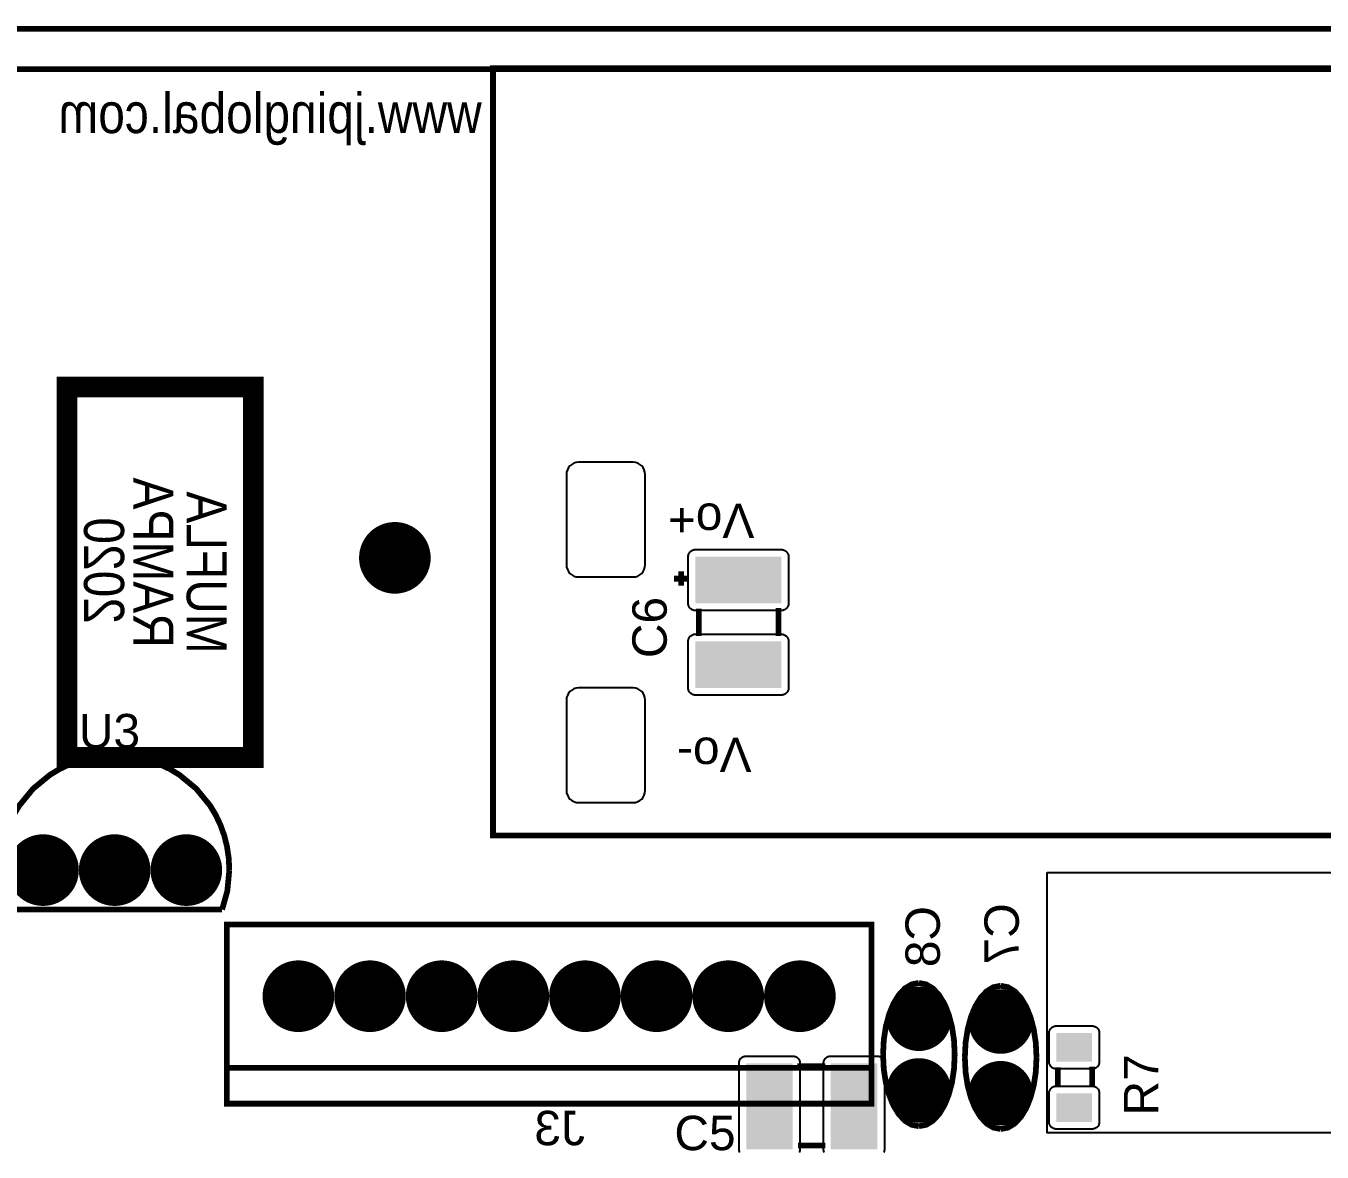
# Model space of a CAD drawing. Header units: inches. Extents: x -2.35 to 2.38, y -1.46 to 1.48.
# Drawn here: x -1.073 to 0.736, y -0.099 to 1.473 of the extents above; entities that cross this region are included whole.
import ezdxf

# ---------------------------------------------------------------- set-up
doc = ezdxf.new("R2010")
doc.units = ezdxf.units.IN
doc.layers.get('0').update_dxf_attribs({"linetype": 'CONTINUOUS'})

# ---------------------------------------------------------------- blocks, each defined once
blk = doc.blocks.new('RPAD')
blk.add_trace([(-0.5, -0.5), (-0.5, 0.5), (0.5, -0.5), (0.5, 0.5)])
blk = doc.blocks.new('EPAD')
at = {"const_width": 0.5}
blk.add_lwpolyline([(-0.25, 0, 1), (0.25, 0, 1)], format="xyb", close=True, dxfattribs=at)

msp = doc.modelspace()

# ---------------------------------------------------------------- linework, layer by layer
for points, const_width in [([(-2.350496, -1.440669), (2.374685, -1.440669), (2.374685, 1.46878), (-2.350496, 1.46878), (-2.350496, -1.440669)], 0.008), ([(-2.350496, -1.440669), (2.374685, -1.440669), (2.374685, 1.46878), (-2.350496, 1.46878), (-2.350496, -1.440669)], 0.008), ([(-2.350496, -1.440669), (2.374685, -1.440669), (2.374685, 1.46878), (-2.350496, 1.46878), (-2.350496, -1.440669)], 0.008), ([(2.101937, 1.412472), (-1.55948, 1.412472)], 0.008), ([(2.101937, 1.412472), (-1.55948, 1.412472)], 0.008), ([(2.101937, 1.412472), (-1.55948, 1.412472)], 0.008), ([(-0.421362, 0.342677), (1.64163, 0.342677), (1.64163, 1.413543), (-0.421362, 1.413543), (-0.421362, 0.342677)], 0.008), ([(-0.421362, 0.342677), (1.64163, 0.342677), (1.64163, 1.413543), (-0.421362, 1.413543), (-0.421362, 0.342677)], 0.008), ([(-0.421362, 0.342677), (1.64163, 0.342677), (1.64163, 1.413543), (-0.421362, 1.413543), (-0.421362, 0.342677)], 0.008), ([(-1.01585, 0.451559), (-0.756008, 0.451559), (-0.756008, 0.96878), (-1.01585, 0.96878), (-1.01585, 0.451559)], 0.029), ([(-1.01585, 0.451559), (-0.756008, 0.451559), (-0.756008, 0.96878), (-1.01585, 0.96878), (-1.01585, 0.451559)], 0.029), ([(-1.01585, 0.451559), (-0.756008, 0.451559), (-0.756008, 0.96878), (-1.01585, 0.96878), (-1.01585, 0.451559)], 0.029), ([(-0.158843, 0.69126), (-0.158843, 0.71126)], 0.008), ([(-0.158843, 0.69126), (-0.158843, 0.71126)], 0.008), ([(-0.158843, 0.69126), (-0.158843, 0.71126)], 0.008), ([(-0.148843, 0.70126), (-0.168843, 0.70126)], 0.008), ([(-0.148843, 0.70126), (-0.168843, 0.70126)], 0.008), ([(-0.148843, 0.70126), (-0.168843, 0.70126)], 0.008), ([(-0.133843, 0.62126), (-0.133843, 0.65926)], 0.008), ([(-0.133843, 0.62126), (-0.133843, 0.65926)], 0.008), ([(-0.133843, 0.62126), (-0.133843, 0.65926)], 0.008), ([(-0.022843, 0.62126), (-0.022843, 0.66026)], 0.008), ([(-0.022843, 0.62126), (-0.022843, 0.66026)], 0.008), ([(-0.022843, 0.62126), (-0.022843, 0.66026)], 0.008), ([(-1.10941, 0.294394), (-1.108602, 0.311022), (-1.106226, 0.327109), (-1.102357, 0.34258), (-1.097066, 0.357363), (-1.090428, 0.371383), (-1.082515, 0.384569), (-1.06316, 0.408144), (-1.039586, 0.427499), (-1.0264, 0.435412), (-1.012379, 0.44205), (-0.997596, 0.447341), (-0.982125, 0.45121), (-0.966038, 0.453585), (-0.94941, 0.454394)], 0.008), ([(-1.10941, 0.294394), (-1.108602, 0.311022), (-1.106226, 0.327109), (-1.102357, 0.34258), (-1.097066, 0.357363), (-1.090428, 0.371383), (-1.082515, 0.384569), (-1.06316, 0.408144), (-1.039586, 0.427499), (-1.0264, 0.435412), (-1.012379, 0.44205), (-0.997596, 0.447341), (-0.982125, 0.45121), (-0.966038, 0.453585), (-0.94941, 0.454394)], 0.008), ([(-1.10941, 0.294394), (-1.108602, 0.311022), (-1.106226, 0.327109), (-1.102357, 0.34258), (-1.097066, 0.357363), (-1.090428, 0.371383), (-1.082515, 0.384569), (-1.06316, 0.408144), (-1.039586, 0.427499), (-1.0264, 0.435412), (-1.012379, 0.44205), (-0.997596, 0.447341), (-0.982125, 0.45121), (-0.966038, 0.453585), (-0.94941, 0.454394)], 0.008), ([(-0.78941, 0.294394), (-0.790218, 0.311022), (-0.792593, 0.327109), (-0.796463, 0.34258), (-0.801754, 0.357363), (-0.808392, 0.371383), (-0.816304, 0.384569), (-0.83566, 0.408144), (-0.859234, 0.427499), (-0.87242, 0.435412), (-0.886441, 0.44205), (-0.901224, 0.447341), (-0.916695, 0.45121), (-0.932781, 0.453585), (-0.94941, 0.454394)], 0.008), ([(-0.78941, 0.294394), (-0.790218, 0.311022), (-0.792593, 0.327109), (-0.796463, 0.34258), (-0.801754, 0.357363), (-0.808392, 0.371383), (-0.816304, 0.384569), (-0.83566, 0.408144), (-0.859234, 0.427499), (-0.87242, 0.435412), (-0.886441, 0.44205), (-0.901224, 0.447341), (-0.916695, 0.45121), (-0.932781, 0.453585), (-0.94941, 0.454394)], 0.008), ([(-0.78941, 0.294394), (-0.790218, 0.311022), (-0.792593, 0.327109), (-0.796463, 0.34258), (-0.801754, 0.357363), (-0.808392, 0.371383), (-0.816304, 0.384569), (-0.83566, 0.408144), (-0.859234, 0.427499), (-0.87242, 0.435412), (-0.886441, 0.44205), (-0.901224, 0.447341), (-0.916695, 0.45121), (-0.932781, 0.453585), (-0.94941, 0.454394)], 0.008), ([(-0.78941, 0.294394), (-0.79216, 0.265394), (-0.79941, 0.239394)], 0.008), ([(-0.78941, 0.294394), (-0.79216, 0.265394), (-0.79941, 0.239394)], 0.008), ([(-0.78941, 0.294394), (-0.79216, 0.265394), (-0.79941, 0.239394)], 0.008), ([(-1.09941, 0.239394), (-0.79941, 0.239394)], 0.008), ([(-1.09941, 0.239394), (-0.79941, 0.239394)], 0.008), ([(-1.09941, 0.239394), (-0.79941, 0.239394)], 0.008), ([(-0.793016, -0.031614), (0.106984, -0.031614), (0.106984, 0.218386), (-0.793016, 0.218386), (-0.793016, -0.031614)], 0.008), ([(-0.793016, -0.031614), (0.106984, -0.031614), (0.106984, 0.218386), (-0.793016, 0.218386), (-0.793016, -0.031614)], 0.008), ([(-0.793016, -0.031614), (0.106984, -0.031614), (0.106984, 0.218386), (-0.793016, 0.218386), (-0.793016, -0.031614)], 0.008), ([(0.173126, 0.13689), (0.162939, 0.13489), (0.153501, 0.12914), (0.145001, 0.120015), (0.137626, 0.10789), (0.131563, 0.09314), (0.127001, 0.07614), (0.124126, 0.057265), (0.123126, 0.03689)], 0.008), ([(0.173126, 0.13689), (0.162939, 0.13489), (0.153501, 0.12914), (0.145001, 0.120015), (0.137626, 0.10789), (0.131563, 0.09314), (0.127001, 0.07614), (0.124126, 0.057265), (0.123126, 0.03689)], 0.008), ([(0.173126, 0.13689), (0.162939, 0.13489), (0.153501, 0.12914), (0.145001, 0.120015), (0.137626, 0.10789), (0.131563, 0.09314), (0.127001, 0.07614), (0.124126, 0.057265), (0.123126, 0.03689)], 0.008), ([(0.173126, 0.13689), (0.183313, 0.13489), (0.192751, 0.12914), (0.201251, 0.120015), (0.208626, 0.10789), (0.214689, 0.09314), (0.219251, 0.07614), (0.222126, 0.057265), (0.223126, 0.03689)], 0.008), ([(0.173126, 0.13689), (0.183313, 0.13489), (0.192751, 0.12914), (0.201251, 0.120015), (0.208626, 0.10789), (0.214689, 0.09314), (0.219251, 0.07614), (0.222126, 0.057265), (0.223126, 0.03689)], 0.008), ([(0.173126, 0.13689), (0.183313, 0.13489), (0.192751, 0.12914), (0.201251, 0.120015), (0.208626, 0.10789), (0.214689, 0.09314), (0.219251, 0.07614), (0.222126, 0.057265), (0.223126, 0.03689)], 0.008), ([(0.287299, 0.132953), (0.277112, 0.130953), (0.267674, 0.125203), (0.259174, 0.116078), (0.251799, 0.103953), (0.245737, 0.089203), (0.241174, 0.072203), (0.238299, 0.053328), (0.237299, 0.032953)], 0.008), ([(0.287299, 0.132953), (0.277112, 0.130953), (0.267674, 0.125203), (0.259174, 0.116078), (0.251799, 0.103953), (0.245737, 0.089203), (0.241174, 0.072203), (0.238299, 0.053328), (0.237299, 0.032953)], 0.008), ([(0.287299, 0.132953), (0.277112, 0.130953), (0.267674, 0.125203), (0.259174, 0.116078), (0.251799, 0.103953), (0.245737, 0.089203), (0.241174, 0.072203), (0.238299, 0.053328), (0.237299, 0.032953)], 0.008), ([(0.287299, 0.132953), (0.297487, 0.130953), (0.306924, 0.125203), (0.315424, 0.116078), (0.322799, 0.103953), (0.328862, 0.089203), (0.333424, 0.072203), (0.336299, 0.053328), (0.337299, 0.032953)], 0.008), ([(0.287299, 0.132953), (0.297487, 0.130953), (0.306924, 0.125203), (0.315424, 0.116078), (0.322799, 0.103953), (0.328862, 0.089203), (0.333424, 0.072203), (0.336299, 0.053328), (0.337299, 0.032953)], 0.008), ([(0.287299, 0.132953), (0.297487, 0.130953), (0.306924, 0.125203), (0.315424, 0.116078), (0.322799, 0.103953), (0.328862, 0.089203), (0.333424, 0.072203), (0.336299, 0.053328), (0.337299, 0.032953)], 0.008), ([(0.173126, -0.06311), (0.162939, -0.06111), (0.153501, -0.05536), (0.145001, -0.046235), (0.137626, -0.03411), (0.131563, -0.01936), (0.127001, -0.00236), (0.124126, 0.016515), (0.123126, 0.03689)], 0.008), ([(0.173126, -0.06311), (0.162939, -0.06111), (0.153501, -0.05536), (0.145001, -0.046235), (0.137626, -0.03411), (0.131563, -0.01936), (0.127001, -0.00236), (0.124126, 0.016515), (0.123126, 0.03689)], 0.008), ([(0.173126, -0.06311), (0.162939, -0.06111), (0.153501, -0.05536), (0.145001, -0.046235), (0.137626, -0.03411), (0.131563, -0.01936), (0.127001, -0.00236), (0.124126, 0.016515), (0.123126, 0.03689)], 0.008), ([(0.173126, -0.06311), (0.183313, -0.06111), (0.192751, -0.05536), (0.201251, -0.046235), (0.208626, -0.03411), (0.214689, -0.01936), (0.219251, -0.00236), (0.222126, 0.016515), (0.223126, 0.03689)], 0.008), ([(0.173126, -0.06311), (0.183313, -0.06111), (0.192751, -0.05536), (0.201251, -0.046235), (0.208626, -0.03411), (0.214689, -0.01936), (0.219251, -0.00236), (0.222126, 0.016515), (0.223126, 0.03689)], 0.008), ([(0.173126, -0.06311), (0.183313, -0.06111), (0.192751, -0.05536), (0.201251, -0.046235), (0.208626, -0.03411), (0.214689, -0.01936), (0.219251, -0.00236), (0.222126, 0.016515), (0.223126, 0.03689)], 0.008), ([(0.287299, -0.067047), (0.277112, -0.065047), (0.267674, -0.059297), (0.259174, -0.050172), (0.251799, -0.038047), (0.245737, -0.023297), (0.241174, -0.006297), (0.238299, 0.012578), (0.237299, 0.032953)], 0.008), ([(0.287299, -0.067047), (0.277112, -0.065047), (0.267674, -0.059297), (0.259174, -0.050172), (0.251799, -0.038047), (0.245737, -0.023297), (0.241174, -0.006297), (0.238299, 0.012578), (0.237299, 0.032953)], 0.008), ([(0.287299, -0.067047), (0.277112, -0.065047), (0.267674, -0.059297), (0.259174, -0.050172), (0.251799, -0.038047), (0.245737, -0.023297), (0.241174, -0.006297), (0.238299, 0.012578), (0.237299, 0.032953)], 0.008), ([(0.287299, -0.067047), (0.297487, -0.065047), (0.306924, -0.059297), (0.315424, -0.050172), (0.322799, -0.038047), (0.328862, -0.023297), (0.333424, -0.006297), (0.336299, 0.012578), (0.337299, 0.032953)], 0.008), ([(0.287299, -0.067047), (0.297487, -0.065047), (0.306924, -0.059297), (0.315424, -0.050172), (0.322799, -0.038047), (0.328862, -0.023297), (0.333424, -0.006297), (0.336299, 0.012578), (0.337299, 0.032953)], 0.008), ([(0.287299, -0.067047), (0.297487, -0.065047), (0.306924, -0.059297), (0.315424, -0.050172), (0.322799, -0.038047), (0.328862, -0.023297), (0.333424, -0.006297), (0.336299, 0.012578), (0.337299, 0.032953)], 0.008), ([(-0.793016, 0.018386), (0.106984, 0.018386)], 0.008), ([(-0.793016, 0.018386), (0.106984, 0.018386)], 0.008), ([(-0.793016, 0.018386), (0.106984, 0.018386)], 0.008), ([(0.042575, 0.020843), (0.003575, 0.020843)], 0.008), ([(0.042575, 0.020843), (0.003575, 0.020843)], 0.008), ([(0.042575, 0.020843), (0.003575, 0.020843)], 0.008), ([(0.366969, -0.00811), (0.366969, 0.01889)], 0.008), ([(0.366969, -0.00811), (0.366969, 0.01889)], 0.008), ([(0.366969, -0.00811), (0.366969, 0.01889)], 0.008), ([(0.414969, -0.00811), (0.414969, 0.01989)], 0.008), ([(0.414969, -0.00811), (0.414969, 0.01989)], 0.008), ([(0.414969, -0.00811), (0.414969, 0.01989)], 0.008), ([(0.042575, -0.090157), (0.004575, -0.090157)], 0.008), ([(0.042575, -0.090157), (0.004575, -0.090157)], 0.008), ([(0.042575, -0.090157), (0.004575, -0.090157)], 0.008)]:
    msp.add_lwpolyline(points, dxfattribs=dict(const_width=const_width))
for points in [[(-0.301882, 0.703622), (-0.225882, 0.703622), (-0.222406, 0.70396), (-0.219192, 0.704933), (-0.216301, 0.70648), (-0.213796, 0.708536), (-0.211739, 0.711041), (-0.210193, 0.713932), (-0.20922, 0.717146), (-0.208882, 0.720622), (-0.208882, 0.846622), (-0.20922, 0.850098), (-0.210193, 0.853312), (-0.211739, 0.856203), (-0.213796, 0.858708), (-0.216301, 0.860765), (-0.219192, 0.862311), (-0.222406, 0.863284), (-0.225882, 0.863622), (-0.301882, 0.863622), (-0.305358, 0.863284), (-0.308572, 0.862311), (-0.311463, 0.860765), (-0.313968, 0.858708), (-0.316024, 0.856203), (-0.31757, 0.853312), (-0.318544, 0.850098), (-0.318882, 0.846622), (-0.318882, 0.720622), (-0.318544, 0.717146), (-0.31757, 0.713932), (-0.316024, 0.711041), (-0.313968, 0.708536), (-0.311463, 0.70648), (-0.308572, 0.704933), (-0.305358, 0.70396), (-0.301882, 0.703622)], [(-0.148843, 0.66676), (-0.148843, 0.73176), (-0.148792, 0.732799), (-0.148644, 0.733804), (-0.148402, 0.734771), (-0.148071, 0.735695), (-0.147656, 0.736572), (-0.147161, 0.737396), (-0.146592, 0.738163), (-0.145952, 0.738869), (-0.145246, 0.739509), (-0.144478, 0.740079), (-0.143654, 0.740573), (-0.142778, 0.740988), (-0.141854, 0.741319), (-0.140887, 0.741561), (-0.139882, 0.741709), (-0.138843, 0.74176), (-0.018843, 0.74176), (-0.017803, 0.741709), (-0.016798, 0.741561), (-0.015831, 0.741319), (-0.014907, 0.740988), (-0.014031, 0.740573), (-0.013207, 0.740079), (-0.012439, 0.739509), (-0.011733, 0.738869), (-0.011093, 0.738163), (-0.010524, 0.737396), (-0.010029, 0.736572), (-0.009614, 0.735695), (-0.009283, 0.734771), (-0.009041, 0.733804), (-0.008893, 0.732799), (-0.008843, 0.73176), (-0.008843, 0.66676), (-0.008893, 0.66572), (-0.009041, 0.664715), (-0.009283, 0.663748), (-0.009614, 0.662824), (-0.010029, 0.661948), (-0.010524, 0.661124), (-0.011093, 0.660356), (-0.011733, 0.65965), (-0.012439, 0.65901), (-0.013207, 0.658441), (-0.014031, 0.657946), (-0.014907, 0.657531), (-0.015831, 0.657201), (-0.016798, 0.656959), (-0.017803, 0.65681), (-0.018843, 0.65676), (-0.138843, 0.65676), (-0.139882, 0.65681), (-0.140887, 0.656959), (-0.141854, 0.657201), (-0.142778, 0.657531), (-0.143654, 0.657946), (-0.144478, 0.658441), (-0.145246, 0.65901), (-0.145952, 0.65965), (-0.146592, 0.660356), (-0.147161, 0.661124), (-0.147656, 0.661948), (-0.148071, 0.662824), (-0.148402, 0.663748), (-0.148644, 0.664715), (-0.148792, 0.66572), (-0.148843, 0.66676)], [(-0.148843, 0.54876), (-0.148843, 0.61376), (-0.148792, 0.614799), (-0.148644, 0.615804), (-0.148402, 0.616771), (-0.148071, 0.617695), (-0.147656, 0.618572), (-0.147161, 0.619396), (-0.146592, 0.620163), (-0.145952, 0.620869), (-0.145246, 0.621509), (-0.144478, 0.622079), (-0.143654, 0.622573), (-0.142778, 0.622988), (-0.141854, 0.623319), (-0.140887, 0.623561), (-0.139882, 0.623709), (-0.138843, 0.62376), (-0.018843, 0.62376), (-0.017803, 0.623709), (-0.016798, 0.623561), (-0.015831, 0.623319), (-0.014907, 0.622988), (-0.014031, 0.622573), (-0.013207, 0.622079), (-0.012439, 0.621509), (-0.011733, 0.620869), (-0.011093, 0.620163), (-0.010524, 0.619396), (-0.010029, 0.618572), (-0.009614, 0.617695), (-0.009283, 0.616771), (-0.009041, 0.615804), (-0.008893, 0.614799), (-0.008843, 0.61376), (-0.008843, 0.54876), (-0.008893, 0.54772), (-0.009041, 0.546715), (-0.009283, 0.545748), (-0.009614, 0.544824), (-0.010029, 0.543948), (-0.010524, 0.543124), (-0.011093, 0.542356), (-0.011733, 0.54165), (-0.012439, 0.54101), (-0.013207, 0.540441), (-0.014031, 0.539946), (-0.014907, 0.539531), (-0.015831, 0.539201), (-0.016798, 0.538959), (-0.017803, 0.53881), (-0.018843, 0.53876), (-0.138843, 0.53876), (-0.139882, 0.53881), (-0.140887, 0.538959), (-0.141854, 0.539201), (-0.142778, 0.539531), (-0.143654, 0.539946), (-0.144478, 0.540441), (-0.145246, 0.54101), (-0.145952, 0.54165), (-0.146592, 0.542356), (-0.147161, 0.543124), (-0.147656, 0.543948), (-0.148071, 0.544824), (-0.148402, 0.545748), (-0.148644, 0.546715), (-0.148792, 0.54772), (-0.148843, 0.54876)], [(-0.301882, 0.388661), (-0.225882, 0.388661), (-0.222406, 0.389), (-0.219192, 0.389973), (-0.216301, 0.391519), (-0.213796, 0.393576), (-0.211739, 0.39608), (-0.210193, 0.398971), (-0.20922, 0.402185), (-0.208882, 0.405661), (-0.208882, 0.531661), (-0.20922, 0.535137), (-0.210193, 0.538352), (-0.211739, 0.541243), (-0.213796, 0.543747), (-0.216301, 0.545804), (-0.219192, 0.54735), (-0.222406, 0.548323), (-0.225882, 0.548661), (-0.301882, 0.548661), (-0.305358, 0.548323), (-0.308572, 0.54735), (-0.311463, 0.545804), (-0.313968, 0.543747), (-0.316024, 0.541243), (-0.31757, 0.538352), (-0.318544, 0.535137), (-0.318882, 0.531661), (-0.318882, 0.405661), (-0.318544, 0.402185), (-0.31757, 0.398971), (-0.316024, 0.39608), (-0.313968, 0.393576), (-0.311463, 0.391519), (-0.308572, 0.389973), (-0.305358, 0.389), (-0.301882, 0.388661)], [(0.354969, 0.02689), (0.354969, 0.06689), (0.355019, 0.067929), (0.355167, 0.068934), (0.355409, 0.069901), (0.35574, 0.070825), (0.356155, 0.071702), (0.35665, 0.072526), (0.357219, 0.073293), (0.357859, 0.073999), (0.358565, 0.074639), (0.359333, 0.075209), (0.360157, 0.075703), (0.361033, 0.076118), (0.361957, 0.076449), (0.362924, 0.076691), (0.363929, 0.076839), (0.364969, 0.07689), (0.414969, 0.07689), (0.416008, 0.076839), (0.417013, 0.076691), (0.41798, 0.076449), (0.418904, 0.076118), (0.41978, 0.075703), (0.420604, 0.075209), (0.421372, 0.074639), (0.422078, 0.073999), (0.422718, 0.073293), (0.423287, 0.072526), (0.423782, 0.071702), (0.424197, 0.070825), (0.424528, 0.069901), (0.42477, 0.068934), (0.424918, 0.067929), (0.424969, 0.06689), (0.424969, 0.02689), (0.424918, 0.02585), (0.42477, 0.024845), (0.424528, 0.023878), (0.424197, 0.022954), (0.423782, 0.022078), (0.423287, 0.021254), (0.422718, 0.020486), (0.422078, 0.01978), (0.421372, 0.01914), (0.420604, 0.018571), (0.41978, 0.018076), (0.418904, 0.017661), (0.41798, 0.017331), (0.417013, 0.017089), (0.416008, 0.01694), (0.414969, 0.01689), (0.364969, 0.01689), (0.363929, 0.01694), (0.362924, 0.017089), (0.361957, 0.017331), (0.361033, 0.017661), (0.360157, 0.018076), (0.359333, 0.018571), (0.358565, 0.01914), (0.357859, 0.01978), (0.357219, 0.020486), (0.35665, 0.021254), (0.356155, 0.022078), (0.35574, 0.022954), (0.355409, 0.023878), (0.355167, 0.024845), (0.355019, 0.02585), (0.354969, 0.02689)], [(0.354969, -0.05711), (0.354969, -0.01711), (0.355019, -0.016071), (0.355167, -0.015066), (0.355409, -0.014099), (0.35574, -0.013175), (0.356155, -0.012298), (0.35665, -0.011474), (0.357219, -0.010707), (0.357859, -0.010001), (0.358565, -0.009361), (0.359333, -0.008791), (0.360157, -0.008297), (0.361033, -0.007882), (0.361957, -0.007551), (0.362924, -0.007309), (0.363929, -0.007161), (0.364969, -0.00711), (0.414969, -0.00711), (0.416008, -0.007161), (0.417013, -0.007309), (0.41798, -0.007551), (0.418904, -0.007882), (0.41978, -0.008297), (0.420604, -0.008791), (0.421372, -0.009361), (0.422078, -0.010001), (0.422718, -0.010707), (0.423287, -0.011474), (0.423782, -0.012298), (0.424197, -0.013175), (0.424528, -0.014099), (0.42477, -0.015066), (0.424918, -0.016071), (0.424969, -0.01711), (0.424969, -0.05711), (0.424918, -0.05815), (0.42477, -0.059155), (0.424528, -0.060122), (0.424197, -0.061046), (0.423782, -0.061922), (0.423287, -0.062746), (0.422718, -0.063514), (0.422078, -0.06422), (0.421372, -0.06486), (0.420604, -0.065429), (0.41978, -0.065924), (0.418904, -0.066339), (0.41798, -0.066669), (0.417013, -0.066911), (0.416008, -0.06706), (0.414969, -0.06711), (0.364969, -0.06711), (0.363929, -0.06706), (0.362924, -0.066911), (0.361957, -0.066669), (0.361033, -0.066339), (0.360157, -0.065924), (0.359333, -0.065429), (0.358565, -0.06486), (0.357859, -0.06422), (0.357219, -0.063514), (0.35665, -0.062746), (0.356155, -0.061922), (0.35574, -0.061046), (0.355409, -0.060122), (0.355167, -0.059155), (0.355019, -0.05815), (0.354969, -0.05711)]]:
    msp.add_lwpolyline(points, close=True)
for points in [[(0.352039, 0.291233), (1.32237, 0.291233), (1.32237, -0.072286), (0.352039, -0.072286), (0.352039, 0.291233)], [(-0.076739, -0.099969), (-0.077154, -0.099093), (-0.077484, -0.098169), (-0.077726, -0.097202), (-0.077875, -0.096197), (-0.077925, -0.095157), (-0.077925, 0.024843), (-0.077875, 0.025882), (-0.077726, 0.026887), (-0.077484, 0.027854), (-0.077154, 0.028778), (-0.076739, 0.029654), (-0.076244, 0.030478), (-0.075675, 0.031246), (-0.075035, 0.031952), (-0.074329, 0.032592), (-0.073561, 0.033161), (-0.072737, 0.033656), (-0.071861, 0.034071), (-0.070937, 0.034402), (-0.06997, 0.034644), (-0.068965, 0.034792), (-0.067925, 0.034843), (-0.002925, 0.034843), (-0.001886, 0.034792), (-0.000881, 0.034644), (0.000086, 0.034402), (0.00101, 0.034071), (0.001887, 0.033656), (0.002711, 0.033161), (0.003478, 0.032592), (0.004184, 0.031952), (0.004824, 0.031246), (0.005394, 0.030478), (0.005888, 0.029654), (0.006303, 0.028778), (0.006634, 0.027854), (0.006876, 0.026887), (0.007024, 0.025882), (0.007075, 0.024843), (0.007075, -0.095157), (0.007024, -0.096197), (0.006876, -0.097202), (0.006634, -0.098169), (0.006303, -0.099093), (0.005888, -0.099969)], [(0.041261, -0.099969), (0.040846, -0.099093), (0.040516, -0.098169), (0.040274, -0.097202), (0.040125, -0.096197), (0.040075, -0.095157), (0.040075, 0.024843), (0.040125, 0.025882), (0.040274, 0.026887), (0.040516, 0.027854), (0.040846, 0.028778), (0.041261, 0.029654), (0.041756, 0.030478), (0.042325, 0.031246), (0.042965, 0.031952), (0.043671, 0.032592), (0.044439, 0.033161), (0.045263, 0.033656), (0.046139, 0.034071), (0.047063, 0.034402), (0.04803, 0.034644), (0.049035, 0.034792), (0.050075, 0.034843), (0.115075, 0.034843), (0.116114, 0.034792), (0.117119, 0.034644), (0.118086, 0.034402), (0.11901, 0.034071), (0.119887, 0.033656), (0.120711, 0.033161), (0.121478, 0.032592), (0.122184, 0.031952), (0.122824, 0.031246), (0.123394, 0.030478), (0.123888, 0.029654), (0.124303, 0.028778), (0.124634, 0.027854), (0.124876, 0.026887), (0.125024, 0.025882), (0.125075, 0.024843), (0.125075, -0.095157), (0.125024, -0.096197), (0.124876, -0.097202), (0.124634, -0.098169), (0.124303, -0.099093), (0.123888, -0.099969)]]:
    msp.add_lwpolyline(points)

# ---------------------------------------------------------------- block references
for p, xscale, yscale in [((-0.558305, 0.730269), 0.1, 0.1), ((-1.04941, 0.294394), 0.1, 0.1), ((-0.94941, 0.294394), 0.1, 0.1), ((-0.84941, 0.294394), 0.1, 0.1), ((-0.693016, 0.118386), 0.1, 0.1), ((-0.593016, 0.118386), 0.1, 0.1), ((-0.493016, 0.118386), 0.1, 0.1), ((-0.393016, 0.118386), 0.1, 0.1), ((-0.293016, 0.118386), 0.1, 0.1), ((-0.193016, 0.118386), 0.1, 0.1), ((-0.093016, 0.118386), 0.1, 0.1), ((0.006984, 0.118386), 0.1, 0.1), ((0.173126, 0.08689), 0.09, 0.09), ((0.287299, 0.082953), 0.09, 0.09), ((0.173126, -0.01311), 0.09, 0.09), ((0.287299, -0.017047), 0.09, 0.09)]:
    msp.add_blockref('EPAD', p, dxfattribs=dict(xscale=xscale, yscale=yscale))
for p, xscale, yscale, rotation in [((-0.078843, 0.69926), 0.065, 0.12, 90), ((-0.078843, 0.58126), 0.065, 0.12, 90), ((0.389969, 0.04689), 0.04, 0.05, 90), ((-0.035425, -0.035157), 0.065, 0.12, 180), ((0.082575, -0.035157), 0.065, 0.12, 180), ((0.389969, -0.03711), 0.04, 0.05, 90)]:
    msp.add_blockref('RPAD', p, dxfattribs=dict(xscale=xscale, yscale=yscale, rotation=rotation))

# ---------------------------------------------------------------- texts
at = {"text_generation_flag": 2}
for s, height, width, p in [('www.jpinglobal.com', 0.056, 0.892857, (-0.43711, 1.323102)), ('www.jpinglobal.com', 0.056, 0.892857, (-0.43711, 1.323102)), ('www.jpinglobal.com', 0.056, 0.892857, (-0.43711, 1.323102)), ('J3', 0.048, 1.041667, (-0.293016, -0.089614)), ('J3', 0.048, 1.041667, (-0.293016, -0.089614)), ('J3', 0.048, 1.041667, (-0.293016, -0.089614))]:
    msp.add_text(s, height=height, dxfattribs=dict(at, width=width)).set_placement(p)
for s, height, rotation, width, p in [('RAMPA', 0.056, -90, 0.892857, (-0.923339, 0.604606)), ('RAMPA', 0.056, -90, 0.892857, (-0.923339, 0.604606)), ('RAMPA', 0.056, -90, 0.892857, (-0.923339, 0.604606)), ('MUFLA', 0.056, -90, 0.892857, (-0.848865, 0.596403)), ('MUFLA', 0.056, -90, 0.892857, (-0.848865, 0.596403)), ('MUFLA', 0.056, -90, 0.892857, (-0.848865, 0.596403)), ('2020', 0.056, -90, 0.892857, (-0.992236, 0.638071)), ('2020', 0.056, -90, 0.892857, (-0.992236, 0.638071)), ('2020', 0.056, -90, 0.892857, (-0.992236, 0.638071)), ('C8', 0.048, 90, 1.041667, (0.202386, 0.24437)), ('C8', 0.048, 90, 1.041667, (0.202386, 0.24437)), ('C8', 0.048, 90, 1.041667, (0.202386, 0.24437)), ('C7', 0.048, 90, 1.041667, (0.312622, 0.248307)), ('C7', 0.048, 90, 1.041667, (0.312622, 0.248307)), ('C7', 0.048, 90, 1.041667, (0.312622, 0.248307))]:
    msp.add_text(s, height=height, rotation=rotation, dxfattribs=dict(at, width=width)).set_placement(p)
at = {"width": 1.041667}
for s, rotation, p in [('Vo+', 180, (-0.056504, 0.806134)), ('Vo+', 180, (-0.056504, 0.806134)), ('Vo+', 180, (-0.056504, 0.806134)), ('C6', 90, (-0.178843, 0.59026)), ('C6', 90, (-0.178843, 0.59026)), ('C6', 90, (-0.178843, 0.59026)), ('Vo-', 180, (-0.060441, 0.479362)), ('Vo-', 180, (-0.060441, 0.479362)), ('Vo-', 180, (-0.060441, 0.479362)), ('R7', 90, (0.507346, -0.04811)), ('R7', 90, (0.507346, -0.04811)), ('R7', 90, (0.507346, -0.04811))]:
    msp.add_text(s, height=0.048, rotation=rotation, dxfattribs=at).set_placement(p)
for s, p in [('U3', (-0.99941, 0.464394)), ('U3', (-0.99941, 0.464394)), ('U3', (-0.99941, 0.464394)), ('C5', (-0.168157, -0.096543)), ('C5', (-0.168157, -0.096543)), ('C5', (-0.168157, -0.096543))]:
    msp.add_text(s, height=0.048, dxfattribs=at).set_placement(p)

doc.saveas('drawing.dxf')
